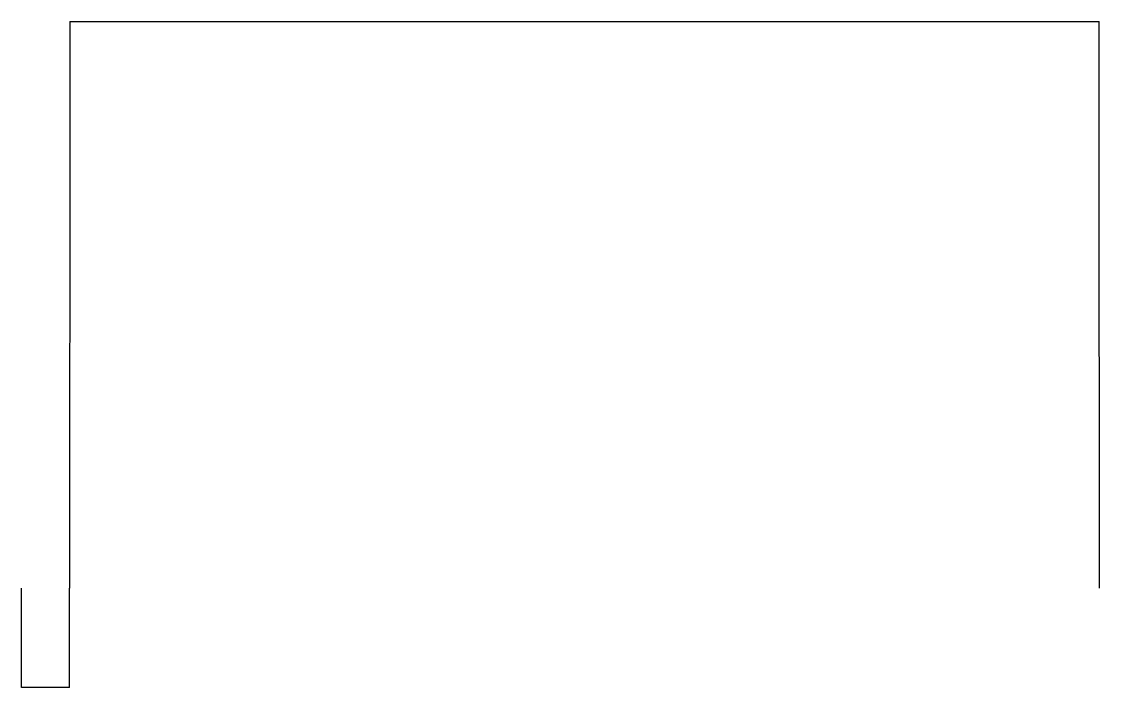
# Model space of a CAD drawing. Header units: millimetres. Extents: x 0 to 1620, y -18 to 157.
# Drawn here: x 1418.6 to 1486.3, y 115 to 156.9 of the extents above; entities that cross this region are included whole.
import ezdxf

# ---------------------------------------------------------------- set-up
doc = ezdxf.new("R2010")
doc.units = ezdxf.units.MM

msp = doc.modelspace()

# ---------------------------------------------------------------- linework, layer by layer
at = {"color": 7, "linetype": 'Continuous', "lineweight": 25}
for p, q in [((1421.581, 156.884), (1486.329, 156.884)), ((1421.581, 156.884), (1421.581, 137.642)), ((1486.329, 137.642), (1486.329, 156.884)), ((1418.556, 115), (1418.555, 121.242)), ((1421.572, 115), (1421.573, 121.242)), ((1421.572, 115), (1418.556, 115))]:
    msp.add_line(p, q, dxfattribs=at)
for points in [[(1421.581, 137.642), (1421.581, 137.354), (1421.58, 136.779), (1421.58, 135.916), (1421.58, 135.053), (1421.579, 134.189), (1421.579, 133.326), (1421.578, 132.463), (1421.578, 131.6), (1421.578, 130.737), (1421.577, 129.874), (1421.577, 129.01), (1421.576, 128.147), (1421.576, 127.284), (1421.576, 126.421), (1421.575, 125.558), (1421.575, 124.695), (1421.574, 123.832), (1421.574, 122.968), (1421.574, 122.105), (1421.573, 121.53), (1421.573, 121.242)], [(1486.337, 121.242), (1486.337, 121.53), (1486.336, 122.105), (1486.336, 122.968), (1486.336, 123.832), (1486.335, 124.695), (1486.335, 125.558), (1486.334, 126.421), (1486.334, 127.284), (1486.334, 128.147), (1486.333, 129.01), (1486.333, 129.874), (1486.332, 130.737), (1486.332, 131.6), (1486.332, 132.463), (1486.331, 133.326), (1486.331, 134.189), (1486.33, 135.053), (1486.33, 135.916), (1486.329, 136.779), (1486.329, 137.354), (1486.329, 137.642)]]:
    msp.add_open_spline(points, degree=3, dxfattribs=at)

doc.saveas('drawing.dxf')
